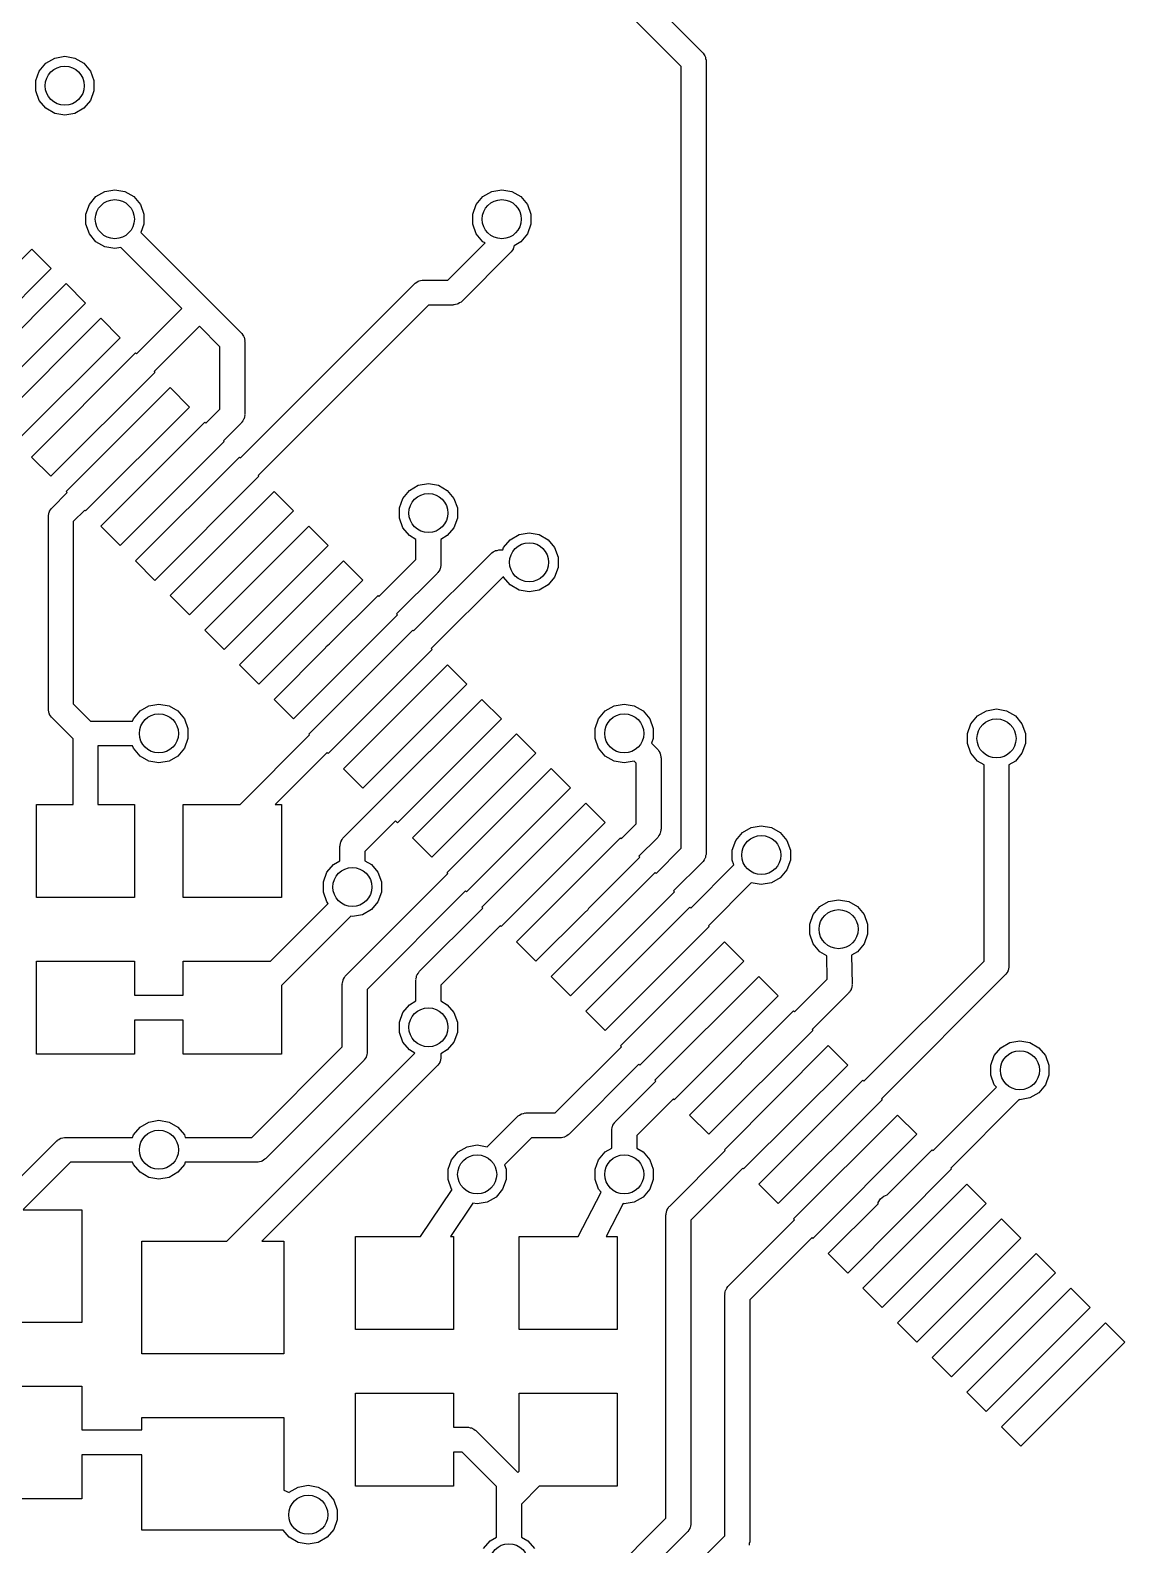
# Model space of a CAD drawing. Extents: x 10 to 287, y -200 to -10.
# Drawn here: x 131.15 to 142.32, y -132.89 to -117.43 of the extents above; entities that cross this region are included whole.
import ezdxf

# ---------------------------------------------------------------- set-up
doc = ezdxf.new("R2010")
doc.units = 0
doc.header["$MEASUREMENT"] = 0
doc.layers.add('BLACK', color=7, linetype='CONTINUOUS')

msp = doc.modelspace()

# ---------------------------------------------------------------- linework, layer by layer
at = {"layer": 'Black'}
for p, q in [((134.269, -113.919), (138.01, -117.66)), ((137.793, -117.803), (134.093, -114.103)), ((131.239, -117.85), (131.307, -117.77)), ((131.307, -117.77), (131.397, -117.717)), ((131.397, -117.717), (131.5, -117.699)), ((131.5, -117.699), (131.603, -117.717)), ((131.603, -117.717), (131.693, -117.77)), ((131.693, -117.77), (131.761, -117.85)), ((138.01, -117.66), (138.013, -117.665)), ((138.013, -117.665), (138.017, -117.668)), ((138.017, -117.668), (138.026, -117.683)), ((138.026, -117.683), (138.035, -117.696)), ((138.035, -117.696), (138.037, -117.702)), ((138.037, -117.702), (138.039, -117.707)), ((138.039, -117.707), (138.042, -117.723)), ((138.042, -117.723), (138.047, -117.739)), ((138.047, -117.739), (138.046, -117.744)), ((138.046, -117.744), (138.047, -117.75)), ((138.047, -117.75), (138.047, -125.836)), ((131.204, -117.948), (131.239, -117.85)), ((131.204, -118.052), (131.204, -117.948)), ((131.761, -117.85), (131.796, -117.948)), ((131.796, -117.948), (131.796, -118.052)), ((137.793, -125.784), (137.793, -117.803)), ((131.239, -118.15), (131.204, -118.052)), ((131.796, -118.052), (131.761, -118.15)), ((131.307, -118.23), (131.239, -118.15)), ((131.397, -118.283), (131.307, -118.23)), ((131.693, -118.23), (131.603, -118.283)), ((131.761, -118.15), (131.693, -118.23)), ((131.5, -118.301), (131.397, -118.283)), ((131.603, -118.283), (131.5, -118.301)), ((131.751, -119.212), (131.818, -119.132)), ((131.818, -119.132), (131.909, -119.079)), ((131.909, -119.079), (132.011, -119.061)), ((132.011, -119.061), (132.114, -119.079)), ((132.114, -119.079), (132.205, -119.132)), ((132.205, -119.132), (132.272, -119.212)), ((135.701, -119.212), (135.768, -119.132)), ((135.768, -119.132), (135.858, -119.079)), ((135.858, -119.079), (135.961, -119.061)), ((135.961, -119.061), (136.064, -119.079)), ((136.064, -119.079), (136.155, -119.132)), ((136.155, -119.132), (136.222, -119.212)), ((131.715, -119.31), (131.751, -119.212)), ((131.715, -119.414), (131.715, -119.31)), ((132.272, -119.212), (132.308, -119.31)), ((132.308, -119.31), (132.308, -119.414)), ((135.665, -119.31), (135.701, -119.212)), ((135.665, -119.414), (135.665, -119.31)), ((136.222, -119.212), (136.257, -119.31)), ((136.257, -119.31), (136.257, -119.414)), ((131.751, -119.513), (131.715, -119.414)), ((132.308, -119.414), (132.277, -119.499)), ((132.277, -119.499), (132.927, -120.149)), ((135.701, -119.513), (135.665, -119.414)), ((136.257, -119.414), (136.222, -119.513)), ((131.818, -119.593), (131.751, -119.513)), ((131.909, -119.645), (131.818, -119.593)), ((132.011, -119.663), (131.909, -119.645)), ((132.071, -119.653), (132.011, -119.663)), ((132.694, -120.275), (132.071, -119.653)), ((135.411, -119.985), (135.79, -119.605)), ((135.768, -119.593), (135.701, -119.513)), ((135.79, -119.605), (135.768, -119.593)), ((136.083, -119.641), (136.08, -119.657)), ((136.086, -119.633), (136.083, -119.641)), ((136.155, -119.593), (136.086, -119.633)), ((136.222, -119.513), (136.155, -119.593)), ((130.102, -120.73), (131.163, -119.668)), ((131.163, -119.668), (131.361, -119.866)), ((136.051, -119.703), (135.553, -120.201)), ((136.054, -119.699), (136.051, -119.703)), ((136.058, -119.695), (136.054, -119.699)), ((136.067, -119.681), (136.058, -119.695)), ((136.076, -119.667), (136.067, -119.681)), ((136.078, -119.662), (136.076, -119.667)), ((136.08, -119.657), (136.078, -119.662)), ((131.361, -119.866), (130.299, -120.928)), ((130.454, -121.082), (131.515, -120.02)), ((131.515, -120.02), (131.713, -120.218)), ((133.293, -121.799), (135.07, -120.022)), ((135.07, -120.022), (135.075, -120.019)), ((135.075, -120.019), (135.078, -120.014)), ((135.078, -120.014), (135.093, -120.006)), ((135.093, -120.006), (135.106, -119.996)), ((135.106, -119.996), (135.112, -119.995)), ((135.112, -119.995), (135.117, -119.992)), ((135.117, -119.992), (135.133, -119.989)), ((135.133, -119.989), (135.149, -119.985)), ((135.149, -119.985), (135.155, -119.985)), ((135.155, -119.985), (135.16, -119.985)), ((135.16, -119.985), (135.212, -119.985)), ((135.212, -119.985), (135.411, -119.985)), ((131.713, -120.218), (130.651, -121.28)), ((132.927, -120.149), (132.927, -120.149)), ((132.927, -120.149), (133.3, -120.522)), ((135.213, -120.239), (133.473, -121.978)), ((135.463, -120.239), (135.213, -120.239)), ((135.469, -120.238), (135.463, -120.239)), ((135.474, -120.238), (135.469, -120.238)), ((135.49, -120.234), (135.474, -120.238)), ((135.507, -120.231), (135.49, -120.234)), ((135.512, -120.228), (135.507, -120.231)), ((135.517, -120.227), (135.512, -120.228)), ((135.531, -120.217), (135.517, -120.227)), ((135.545, -120.209), (135.531, -120.217)), ((135.549, -120.205), (135.545, -120.209)), ((135.553, -120.201), (135.549, -120.205)), ((130.808, -121.436), (131.869, -120.374)), ((131.869, -120.374), (132.067, -120.572)), ((132.232, -120.737), (132.694, -120.275)), ((132.067, -120.572), (131.005, -121.633)), ((132.874, -120.455), (132.412, -120.917)), ((133.083, -120.665), (132.874, -120.455)), ((133.3, -120.522), (133.303, -120.527)), ((133.303, -120.527), (133.308, -120.53)), ((133.308, -120.53), (133.316, -120.545)), ((133.316, -120.545), (133.325, -120.558)), ((133.325, -120.558), (133.327, -120.564)), ((133.327, -120.564), (133.33, -120.568)), ((133.33, -120.568), (133.333, -120.585)), ((131.161, -121.79), (132.223, -120.728)), ((132.223, -120.728), (132.232, -120.737)), ((133.083, -121.301), (133.083, -120.665)), ((133.333, -120.585), (133.337, -120.601)), ((133.337, -120.601), (133.336, -120.606)), ((133.336, -120.606), (133.337, -120.612)), ((133.337, -120.612), (133.337, -121.354)), ((132.421, -120.926), (131.359, -121.987)), ((132.412, -120.917), (132.421, -120.926)), ((131.515, -122.143), (132.577, -121.082)), ((132.577, -121.082), (132.774, -121.28)), ((132.774, -121.28), (131.713, -122.341)), ((132.94, -121.445), (133.083, -121.301)), ((133.337, -121.354), (133.336, -121.359)), ((131.869, -122.497), (132.931, -121.436)), ((132.931, -121.436), (132.94, -121.445)), ((133.3, -121.443), (133.119, -121.624)), ((133.303, -121.439), (133.3, -121.443)), ((133.308, -121.435), (133.303, -121.439)), ((133.316, -121.421), (133.308, -121.435)), ((133.325, -121.407), (133.316, -121.421)), ((133.327, -121.402), (133.325, -121.407)), ((133.33, -121.397), (133.327, -121.402)), ((133.333, -121.381), (133.33, -121.397)), ((133.337, -121.365), (133.333, -121.381)), ((133.336, -121.359), (133.337, -121.365)), ((133.128, -121.633), (132.067, -122.695)), ((133.119, -121.624), (133.128, -121.633)), ((131.359, -121.987), (131.161, -121.79)), ((132.223, -122.851), (133.284, -121.79)), ((133.284, -121.79), (133.293, -121.799)), ((133.482, -121.987), (132.421, -123.049)), ((133.473, -121.978), (133.482, -121.987)), ((135.018, -122.131), (135.109, -122.079)), ((135.109, -122.079), (135.212, -122.061)), ((135.212, -122.061), (135.315, -122.079)), ((135.315, -122.079), (135.405, -122.131)), ((131.37, -122.308), (131.525, -122.153)), ((131.525, -122.153), (131.515, -122.143)), ((132.575, -123.203), (133.636, -122.142)), ((133.636, -122.142), (133.834, -122.339)), ((134.916, -122.31), (134.951, -122.212)), ((134.951, -122.212), (135.018, -122.131)), ((135.405, -122.131), (135.472, -122.212)), ((135.472, -122.212), (135.508, -122.31)), ((131.333, -122.398), (131.334, -122.392)), ((131.333, -124.363), (131.333, -122.398)), ((131.334, -122.386), (131.338, -122.37)), ((131.334, -122.392), (131.334, -122.386)), ((131.338, -122.37), (131.341, -122.354)), ((131.341, -122.354), (131.344, -122.349)), ((131.344, -122.349), (131.345, -122.344)), ((131.345, -122.344), (131.355, -122.33)), ((131.355, -122.33), (131.363, -122.316)), ((131.363, -122.316), (131.367, -122.312)), ((131.367, -122.312), (131.37, -122.308)), ((131.705, -122.333), (131.587, -122.45)), ((131.713, -122.341), (131.705, -122.333)), ((133.834, -122.339), (132.773, -123.401)), ((134.916, -122.414), (134.916, -122.31)), ((134.951, -122.512), (134.916, -122.414)), ((135.508, -122.414), (135.472, -122.512)), ((135.508, -122.31), (135.508, -122.414)), ((131.587, -122.45), (131.587, -124.311)), ((132.067, -122.695), (131.869, -122.497)), ((132.929, -123.557), (133.99, -122.495)), ((133.99, -122.495), (134.188, -122.693)), ((135.018, -122.592), (134.951, -122.512)), ((135.085, -122.631), (135.018, -122.592)), ((135.405, -122.592), (135.339, -122.631)), ((135.472, -122.512), (135.405, -122.592)), ((136.046, -122.634), (136.137, -122.582)), ((136.137, -122.582), (136.24, -122.564)), ((136.24, -122.564), (136.343, -122.582)), ((136.343, -122.582), (136.433, -122.634)), ((134.188, -122.693), (133.126, -123.754)), ((135.085, -122.835), (135.085, -122.631)), ((135.339, -122.631), (135.339, -122.888)), ((135.888, -122.75), (135.893, -122.748)), ((135.893, -122.748), (135.898, -122.746)), ((135.898, -122.746), (135.914, -122.743)), ((135.914, -122.743), (135.93, -122.738)), ((135.93, -122.738), (135.936, -122.739)), ((135.936, -122.739), (135.941, -122.738)), ((135.941, -122.738), (135.971, -122.738)), ((135.971, -122.738), (135.979, -122.714)), ((135.979, -122.714), (136.046, -122.634)), ((136.433, -122.634), (136.5, -122.714)), ((136.5, -122.714), (136.536, -122.813)), ((132.421, -123.049), (132.223, -122.851)), ((133.283, -123.911), (134.344, -122.849)), ((134.344, -122.849), (134.542, -123.047)), ((134.707, -123.213), (135.085, -122.835)), ((135.061, -123.566), (135.852, -122.775)), ((135.338, -122.899), (135.334, -122.915)), ((135.339, -122.888), (135.338, -122.893)), ((135.338, -122.893), (135.338, -122.899)), ((135.852, -122.775), (135.856, -122.772)), ((135.856, -122.772), (135.86, -122.768)), ((135.86, -122.768), (135.874, -122.759)), ((135.874, -122.759), (135.888, -122.75)), ((136.536, -122.813), (136.536, -122.917)), ((134.542, -123.047), (133.48, -124.108)), ((135.302, -122.978), (134.887, -123.392)), ((135.977, -123.009), (135.24, -123.746)), ((135.305, -122.973), (135.302, -122.978)), ((135.309, -122.969), (135.305, -122.973)), ((135.317, -122.955), (135.309, -122.969)), ((135.327, -122.941), (135.317, -122.955)), ((135.328, -122.936), (135.327, -122.941)), ((135.331, -122.931), (135.328, -122.936)), ((135.334, -122.915), (135.331, -122.931)), ((135.979, -123.015), (135.977, -123.009)), ((136.046, -123.095), (135.979, -123.015)), ((136.5, -123.015), (136.433, -123.095)), ((136.536, -122.917), (136.5, -123.015)), ((132.773, -123.401), (132.575, -123.203)), ((134.204, -123.697), (134.698, -123.203)), ((134.698, -123.203), (134.707, -123.213)), ((136.137, -123.148), (136.046, -123.095)), ((136.24, -123.166), (136.137, -123.148)), ((136.343, -123.148), (136.24, -123.166)), ((136.433, -123.095), (136.343, -123.148)), ((134.895, -123.401), (133.834, -124.462)), ((134.887, -123.392), (134.895, -123.401)), ((133.126, -123.754), (132.929, -123.557)), ((133.99, -124.618), (135.052, -123.557)), ((135.052, -123.557), (135.061, -123.566)), ((133.636, -124.265), (134.162, -123.739)), ((134.162, -123.739), (134.17, -123.726)), ((134.17, -123.726), (134.203, -123.697)), ((135.249, -123.754), (134.188, -124.816)), ((134.203, -123.697), (134.204, -123.697)), ((135.24, -123.746), (135.249, -123.754)), ((133.48, -124.108), (133.283, -123.911)), ((134.344, -124.972), (135.406, -123.911)), ((135.406, -123.911), (135.603, -124.108)), ((135.603, -124.108), (134.542, -125.17)), ((133.834, -124.462), (133.636, -124.265)), ((135.231, -124.793), (135.759, -124.265)), ((135.759, -124.265), (135.957, -124.462)), ((131.334, -124.369), (131.333, -124.363)), ((131.334, -124.375), (131.334, -124.369)), ((131.338, -124.391), (131.334, -124.375)), ((131.341, -124.407), (131.338, -124.391)), ((131.344, -124.412), (131.341, -124.407)), ((131.345, -124.417), (131.344, -124.412)), ((131.355, -124.431), (131.345, -124.417)), ((131.363, -124.445), (131.355, -124.431)), ((131.367, -124.449), (131.363, -124.445)), ((131.587, -124.311), (131.762, -124.485)), ((132.2, -124.462), (132.268, -124.382)), ((132.268, -124.382), (132.358, -124.33)), ((132.358, -124.33), (132.461, -124.312)), ((132.461, -124.312), (132.564, -124.33)), ((132.564, -124.33), (132.654, -124.382)), ((132.654, -124.382), (132.722, -124.462)), ((136.95, -124.462), (137.017, -124.382)), ((137.017, -124.382), (137.108, -124.33)), ((137.108, -124.33), (137.211, -124.312)), ((137.211, -124.312), (137.314, -124.33)), ((137.314, -124.33), (137.404, -124.382)), ((137.404, -124.382), (137.471, -124.462)), ((140.75, -124.513), (140.817, -124.433)), ((140.817, -124.433), (140.908, -124.38)), ((140.908, -124.38), (141.011, -124.362)), ((141.011, -124.362), (141.114, -124.38)), ((141.114, -124.38), (141.204, -124.433)), ((141.204, -124.433), (141.271, -124.513)), ((131.37, -124.453), (131.367, -124.449)), ((131.585, -124.668), (131.37, -124.453)), ((131.762, -124.485), (132.192, -124.485)), ((132.192, -124.485), (132.2, -124.462)), ((132.722, -124.462), (132.757, -124.56)), ((132.757, -124.56), (132.757, -124.665)), ((135.957, -124.462), (134.895, -125.524)), ((136.915, -124.56), (136.95, -124.462)), ((136.915, -124.665), (136.915, -124.56)), ((137.471, -124.462), (137.507, -124.56)), ((137.507, -124.56), (137.507, -124.665)), ((140.714, -124.611), (140.75, -124.513)), ((141.271, -124.513), (141.307, -124.611)), ((131.585, -125.336), (131.585, -124.668)), ((132.192, -124.739), (131.839, -124.739)), ((131.839, -124.739), (131.839, -125.336)), ((132.2, -124.763), (132.192, -124.739)), ((132.757, -124.665), (132.722, -124.763)), ((133.29, -125.336), (133.999, -124.627)), ((133.999, -124.627), (133.99, -124.618)), ((135.05, -125.678), (136.111, -124.617)), ((136.111, -124.617), (136.309, -124.814)), ((136.95, -124.763), (136.915, -124.665)), ((137.507, -124.665), (137.49, -124.712)), ((137.49, -124.712), (137.55, -124.772)), ((140.714, -124.715), (140.714, -124.611)), ((140.75, -124.814), (140.714, -124.715)), ((141.307, -124.715), (141.271, -124.814)), ((141.307, -124.611), (141.307, -124.715)), ((132.268, -124.843), (132.2, -124.763)), ((132.358, -124.895), (132.268, -124.843)), ((132.461, -124.913), (132.358, -124.895)), ((132.564, -124.895), (132.461, -124.913)), ((132.654, -124.843), (132.564, -124.895)), ((132.722, -124.763), (132.654, -124.843)), ((134.179, -124.807), (133.649, -125.336)), ((134.188, -124.816), (134.179, -124.807)), ((134.346, -125.674), (135.216, -124.804)), ((135.216, -124.804), (135.221, -124.801)), ((135.221, -124.801), (135.224, -124.797)), ((135.224, -124.797), (135.231, -124.793)), ((136.309, -124.814), (135.247, -125.876)), ((137.017, -124.843), (136.95, -124.763)), ((137.108, -124.895), (137.017, -124.843)), ((137.211, -124.913), (137.108, -124.895)), ((137.314, -124.895), (137.211, -124.913)), ((137.333, -124.914), (137.314, -124.895)), ((137.314, -124.895), (137.314, -124.895)), ((137.55, -124.772), (137.553, -124.776)), ((137.553, -124.776), (137.557, -124.78)), ((137.557, -124.78), (137.565, -124.794)), ((137.565, -124.794), (137.575, -124.808)), ((137.575, -124.808), (137.576, -124.813)), ((137.576, -124.813), (137.579, -124.818)), ((137.579, -124.818), (137.582, -124.834)), ((137.582, -124.834), (137.586, -124.85)), ((137.586, -124.85), (137.586, -124.856)), ((137.586, -124.856), (137.587, -124.861)), ((137.587, -124.861), (137.587, -125.588)), ((140.817, -124.894), (140.75, -124.814)), ((140.884, -124.932), (140.817, -124.894)), ((141.204, -124.894), (141.138, -124.932)), ((141.271, -124.814), (141.204, -124.894)), ((134.542, -125.17), (134.344, -124.972)), ((135.404, -126.032), (136.465, -124.97)), ((136.465, -124.97), (136.663, -125.168)), ((137.333, -125.535), (137.333, -124.914)), ((140.884, -126.935), (140.884, -124.932)), ((141.138, -124.932), (141.138, -126.987)), ((136.663, -125.168), (135.601, -126.229)), ((131.211, -126.286), (131.211, -125.336)), ((131.211, -125.336), (131.585, -125.336)), ((131.839, -125.336), (132.212, -125.336)), ((132.212, -125.336), (132.212, -126.286)), ((132.71, -126.286), (132.71, -125.336)), ((132.71, -125.336), (133.29, -125.336)), ((133.649, -125.336), (133.711, -125.336)), ((133.711, -125.336), (133.711, -126.286)), ((135.758, -126.386), (136.819, -125.324)), ((136.819, -125.324), (137.017, -125.522)), ((134.876, -125.504), (134.563, -125.816)), ((134.895, -125.524), (134.876, -125.504)), ((137.017, -125.522), (135.955, -126.583)), ((134.331, -125.696), (134.339, -125.682)), ((134.339, -125.682), (134.343, -125.678)), ((134.343, -125.678), (134.346, -125.674)), ((135.247, -125.876), (135.05, -125.678)), ((136.111, -126.74), (137.173, -125.678)), ((137.173, -125.678), (137.181, -125.687)), ((137.181, -125.687), (137.333, -125.535)), ((137.55, -125.678), (137.361, -125.866)), ((137.553, -125.673), (137.55, -125.678)), ((137.557, -125.669), (137.553, -125.673)), ((137.565, -125.655), (137.557, -125.669)), ((137.575, -125.641), (137.565, -125.655)), ((137.576, -125.636), (137.575, -125.641)), ((137.579, -125.631), (137.576, -125.636)), ((137.582, -125.615), (137.579, -125.631)), ((137.586, -125.599), (137.582, -125.615)), ((137.587, -125.588), (137.586, -125.593)), ((137.586, -125.593), (137.586, -125.599)), ((138.35, -125.704), (138.417, -125.624)), ((138.417, -125.624), (138.507, -125.572)), ((138.507, -125.572), (138.61, -125.554)), ((138.61, -125.554), (138.713, -125.572)), ((138.713, -125.572), (138.804, -125.624)), ((138.804, -125.624), (138.871, -125.704)), ((134.309, -125.764), (134.31, -125.758)), ((134.309, -125.911), (134.309, -125.764)), ((134.31, -125.753), (134.314, -125.737)), ((134.31, -125.758), (134.31, -125.753)), ((134.314, -125.737), (134.317, -125.72)), ((134.317, -125.72), (134.32, -125.715)), ((134.32, -125.715), (134.321, -125.71)), ((134.321, -125.71), (134.331, -125.696)), ((134.563, -125.816), (134.563, -125.911)), ((137.536, -126.041), (137.793, -125.784)), ((138.047, -125.836), (138.046, -125.842)), ((138.314, -125.802), (138.35, -125.704)), ((138.314, -125.907), (138.314, -125.802)), ((138.871, -125.704), (138.907, -125.802)), ((138.907, -125.802), (138.907, -125.907)), ((134.176, -126.029), (134.243, -125.949)), ((134.243, -125.949), (134.309, -125.911)), ((134.563, -125.911), (134.63, -125.949)), ((134.63, -125.949), (134.697, -126.029)), ((137.37, -125.876), (136.846, -126.4)), ((137.361, -125.866), (137.37, -125.876)), ((138.01, -125.926), (137.715, -126.22)), ((137.89, -126.395), (138.331, -125.954)), ((138.013, -125.921), (138.01, -125.926)), ((138.017, -125.918), (138.013, -125.921)), ((138.026, -125.903), (138.017, -125.918)), ((138.035, -125.89), (138.026, -125.903)), ((138.037, -125.884), (138.035, -125.89)), ((138.039, -125.88), (138.037, -125.884)), ((138.042, -125.863), (138.039, -125.88)), ((138.047, -125.847), (138.042, -125.863)), ((138.046, -125.842), (138.047, -125.847)), ((138.331, -125.954), (138.314, -125.907)), ((138.907, -125.907), (138.871, -126.005)), ((134.14, -126.127), (134.176, -126.029)), ((134.14, -126.232), (134.14, -126.127)), ((134.37, -127.083), (135.412, -126.041)), ((134.697, -126.029), (134.733, -126.127)), ((134.733, -126.127), (134.733, -126.232)), ((135.412, -126.041), (135.404, -126.032)), ((136.465, -127.093), (137.527, -126.032)), ((137.527, -126.032), (137.536, -126.041)), ((138.507, -126.137), (138.07, -126.575)), ((138.61, -126.155), (138.507, -126.137)), ((138.507, -126.137), (138.507, -126.137)), ((138.713, -126.137), (138.61, -126.155)), ((138.804, -126.085), (138.713, -126.137)), ((138.871, -126.005), (138.804, -126.085)), ((132.212, -126.286), (131.211, -126.286)), ((133.711, -126.286), (132.71, -126.286)), ((134.176, -126.33), (134.14, -126.232)), ((135.592, -126.22), (134.587, -127.225)), ((134.733, -126.232), (134.697, -126.33)), ((135.601, -126.229), (135.592, -126.22)), ((137.724, -126.229), (136.663, -127.291)), ((137.715, -126.22), (137.724, -126.229)), ((133.601, -126.936), (134.19, -126.347)), ((134.19, -126.347), (134.176, -126.33)), ((134.63, -126.41), (134.539, -126.462)), ((134.697, -126.33), (134.63, -126.41)), ((135.122, -127.04), (135.767, -126.395)), ((135.767, -126.395), (135.758, -126.386)), ((136.804, -126.442), (136.309, -126.937)), ((136.838, -126.414), (136.804, -126.442)), ((136.804, -126.442), (136.804, -126.442)), ((136.819, -127.447), (137.88, -126.386)), ((136.846, -126.4), (136.838, -126.414)), ((137.88, -126.386), (137.89, -126.395)), ((139.139, -126.46), (139.207, -126.38)), ((139.207, -126.38), (139.297, -126.327)), ((139.297, -126.327), (139.4, -126.309)), ((139.4, -126.309), (139.503, -126.327)), ((139.503, -126.327), (139.593, -126.38)), ((139.593, -126.38), (139.661, -126.46)), ((134.42, -126.478), (133.711, -127.186)), ((134.436, -126.48), (134.42, -126.478)), ((134.539, -126.462), (134.436, -126.48)), ((135.946, -126.575), (135.339, -127.182)), ((135.955, -126.583), (135.946, -126.575)), ((138.078, -126.583), (137.017, -127.645)), ((138.07, -126.575), (138.078, -126.583)), ((139.104, -126.558), (139.139, -126.46)), ((139.104, -126.662), (139.104, -126.558)), ((139.661, -126.46), (139.696, -126.558)), ((139.696, -126.558), (139.696, -126.662)), ((136.309, -126.937), (136.111, -126.74)), ((137.173, -127.801), (138.234, -126.74)), ((138.234, -126.74), (138.432, -126.937)), ((139.139, -126.76), (139.104, -126.662)), ((139.207, -126.84), (139.139, -126.76)), ((139.661, -126.76), (139.593, -126.84)), ((139.696, -126.662), (139.661, -126.76)), ((139.278, -126.882), (139.207, -126.84)), ((139.282, -127.121), (139.278, -126.882)), ((139.593, -126.84), (139.532, -126.876)), ((139.532, -126.876), (139.537, -127.17)), ((131.211, -127.886), (131.211, -126.936)), ((131.211, -126.936), (132.212, -126.936)), ((132.212, -126.936), (132.212, -127.284)), ((132.71, -127.284), (132.71, -126.936)), ((132.71, -126.936), (133.601, -126.936)), ((135.095, -127.081), (135.097, -127.076)), ((135.097, -127.076), (135.106, -127.062)), ((135.106, -127.062), (135.115, -127.048)), ((135.115, -127.048), (135.119, -127.044)), ((135.119, -127.044), (135.122, -127.04)), ((138.432, -126.937), (137.37, -127.999)), ((139.657, -128.162), (140.884, -126.935)), ((141.1, -127.077), (139.836, -128.341)), ((141.104, -127.073), (141.1, -127.077)), ((141.108, -127.069), (141.104, -127.073)), ((141.116, -127.055), (141.108, -127.069)), ((141.126, -127.041), (141.116, -127.055)), ((141.127, -127.036), (141.126, -127.041)), ((141.13, -127.031), (141.127, -127.036)), ((141.133, -127.014), (141.13, -127.031)), ((141.137, -126.998), (141.133, -127.014)), ((141.138, -126.987), (141.137, -126.993)), ((141.137, -126.993), (141.137, -126.998)), ((133.711, -127.186), (133.711, -127.886)), ((134.333, -127.162), (134.338, -127.146)), ((134.334, -127.167), (134.333, -127.162)), ((134.333, -127.173), (134.334, -127.167)), ((134.333, -127.811), (134.333, -127.173)), ((134.338, -127.146), (134.341, -127.129)), ((134.341, -127.129), (134.343, -127.124)), ((134.343, -127.124), (134.345, -127.119)), ((134.345, -127.119), (134.354, -127.105)), ((134.354, -127.105), (134.363, -127.091)), ((134.363, -127.091), (134.367, -127.087)), ((134.367, -127.087), (134.37, -127.083)), ((134.587, -127.225), (134.587, -127.864)), ((135.085, -127.118), (135.09, -127.102)), ((135.086, -127.124), (135.085, -127.118)), ((135.085, -127.13), (135.086, -127.124)), ((135.085, -127.343), (135.085, -127.13)), ((135.09, -127.102), (135.092, -127.086)), ((135.092, -127.086), (135.095, -127.081)), ((135.339, -127.182), (135.339, -127.343)), ((136.663, -127.291), (136.465, -127.093)), ((137.525, -128.153), (138.586, -127.092)), ((138.586, -127.092), (138.784, -127.289)), ((138.949, -127.454), (139.282, -127.121)), ((139.526, -127.226), (139.517, -127.239)), ((139.527, -127.22), (139.526, -127.226)), ((139.531, -127.214), (139.527, -127.22)), ((139.533, -127.199), (139.531, -127.214)), ((139.537, -127.184), (139.533, -127.199)), ((139.537, -127.17), (139.536, -127.177)), ((139.536, -127.177), (139.537, -127.184)), ((132.212, -127.284), (132.71, -127.284)), ((134.951, -127.462), (135.018, -127.382)), ((135.018, -127.382), (135.085, -127.343)), ((135.339, -127.343), (135.405, -127.382)), ((135.405, -127.382), (135.472, -127.462)), ((138.784, -127.289), (137.722, -128.351)), ((139.5, -127.263), (139.129, -127.634)), ((139.504, -127.257), (139.5, -127.263)), ((139.509, -127.253), (139.504, -127.257)), ((139.517, -127.239), (139.509, -127.253)), ((132.71, -127.538), (132.212, -127.538)), ((132.212, -127.538), (132.212, -127.886)), ((132.71, -127.886), (132.71, -127.538)), ((134.916, -127.56), (134.951, -127.462)), ((135.472, -127.462), (135.508, -127.56)), ((137.017, -127.645), (136.819, -127.447)), ((137.879, -128.507), (138.94, -127.445)), ((138.94, -127.445), (138.949, -127.454)), ((134.916, -127.664), (134.916, -127.56)), ((134.951, -127.763), (134.916, -127.664)), ((135.508, -127.664), (135.472, -127.763)), ((135.508, -127.56), (135.508, -127.664)), ((139.138, -127.643), (138.076, -128.704)), ((139.129, -127.634), (139.138, -127.643)), ((133.409, -128.735), (134.333, -127.811)), ((135.018, -127.843), (134.951, -127.763)), ((135.074, -127.875), (135.018, -127.843)), ((135.405, -127.843), (135.339, -127.881)), ((135.472, -127.763), (135.405, -127.843)), ((136.505, -128.486), (137.182, -127.81)), ((137.182, -127.81), (137.173, -127.801)), ((138.233, -128.861), (139.294, -127.799)), ((139.294, -127.799), (139.492, -127.997)), ((140.989, -127.9), (141.057, -127.82)), ((141.057, -127.82), (141.147, -127.767)), ((141.147, -127.767), (141.25, -127.749)), ((141.25, -127.749), (141.353, -127.767)), ((141.353, -127.767), (141.443, -127.82)), ((141.443, -127.82), (141.511, -127.9)), ((132.212, -127.886), (131.211, -127.886)), ((133.711, -127.886), (132.71, -127.886)), ((133.153, -129.795), (135.074, -127.875)), ((134.55, -127.953), (133.552, -128.952)), ((134.553, -127.949), (134.55, -127.953)), ((134.557, -127.945), (134.553, -127.949)), ((134.566, -127.931), (134.557, -127.945)), ((134.575, -127.917), (134.566, -127.931)), ((134.577, -127.912), (134.575, -127.917)), ((134.579, -127.907), (134.577, -127.912)), ((134.582, -127.891), (134.579, -127.907)), ((134.586, -127.875), (134.582, -127.891)), ((134.587, -127.864), (134.586, -127.869)), ((134.586, -127.869), (134.586, -127.875)), ((135.305, -128.001), (135.302, -128.006)), ((135.309, -127.998), (135.305, -128.001)), ((135.317, -127.983), (135.309, -127.998)), ((135.327, -127.97), (135.317, -127.983)), ((135.328, -127.964), (135.327, -127.97)), ((135.331, -127.96), (135.328, -127.964)), ((135.334, -127.943), (135.331, -127.96)), ((135.338, -127.927), (135.334, -127.943)), ((135.339, -127.916), (135.338, -127.922)), ((135.338, -127.922), (135.338, -127.927)), ((135.339, -127.881), (135.339, -127.916)), ((137.361, -127.989), (136.648, -128.703)), ((137.37, -127.999), (137.361, -127.989)), ((139.492, -127.997), (138.43, -129.058)), ((140.954, -127.998), (140.989, -127.9)), ((140.954, -128.102), (140.954, -127.998)), ((141.511, -127.9), (141.546, -127.998)), ((141.546, -127.998), (141.546, -128.102)), ((135.302, -128.006), (133.512, -129.795)), ((137.533, -128.162), (137.525, -128.153)), ((138.586, -129.214), (139.648, -128.153)), ((139.648, -128.153), (139.657, -128.162)), ((140.989, -128.2), (140.954, -128.102)), ((141.546, -128.102), (141.511, -128.2)), ((137.121, -128.574), (137.533, -128.162)), ((140.364, -128.87), (141.01, -128.224)), ((141.01, -128.224), (140.989, -128.2)), ((141.443, -128.28), (141.353, -128.333)), ((141.511, -128.2), (141.443, -128.28)), ((137.713, -128.341), (137.338, -128.716)), ((137.722, -128.351), (137.713, -128.341)), ((139.845, -128.351), (138.784, -129.412)), ((139.836, -128.341), (139.845, -128.351)), ((141.244, -128.35), (140.544, -129.049)), ((141.25, -128.351), (141.244, -128.35)), ((141.353, -128.333), (141.25, -128.351)), ((132.268, -128.631), (132.358, -128.579)), ((132.358, -128.579), (132.461, -128.561)), ((132.461, -128.561), (132.564, -128.579)), ((132.564, -128.579), (132.654, -128.631)), ((135.813, -128.831), (136.12, -128.523)), ((136.12, -128.523), (136.125, -128.52)), ((136.125, -128.52), (136.128, -128.516)), ((136.128, -128.516), (136.143, -128.507)), ((136.143, -128.507), (136.156, -128.498)), ((136.156, -128.498), (136.162, -128.496)), ((136.162, -128.496), (136.167, -128.494)), ((136.167, -128.494), (136.183, -128.491)), ((136.183, -128.491), (136.199, -128.486)), ((136.199, -128.486), (136.205, -128.487)), ((136.205, -128.487), (136.21, -128.486)), ((136.21, -128.486), (136.505, -128.486)), ((137.089, -128.637), (137.091, -128.62)), ((137.091, -128.62), (137.094, -128.615)), ((137.094, -128.615), (137.096, -128.61)), ((137.096, -128.61), (137.105, -128.596)), ((137.105, -128.596), (137.114, -128.582)), ((137.114, -128.582), (137.118, -128.578)), ((137.118, -128.578), (137.121, -128.574)), ((138.076, -128.704), (137.879, -128.507)), ((138.94, -129.568), (140.002, -128.507)), ((140.002, -128.507), (140.199, -128.704)), ((130.859, -129.331), (131.418, -128.772)), ((131.418, -128.772), (131.422, -128.769)), ((131.422, -128.769), (131.426, -128.765)), ((131.426, -128.765), (131.44, -128.756)), ((131.44, -128.756), (131.454, -128.747)), ((131.454, -128.747), (131.459, -128.745)), ((131.459, -128.745), (131.464, -128.742)), ((131.464, -128.742), (131.481, -128.74)), ((131.481, -128.74), (131.497, -128.735)), ((131.497, -128.735), (131.502, -128.736)), ((131.502, -128.736), (131.508, -128.735)), ((131.508, -128.735), (132.192, -128.735)), ((132.192, -128.735), (132.2, -128.711)), ((132.2, -128.711), (132.268, -128.631)), ((132.654, -128.631), (132.722, -128.711)), ((132.722, -128.711), (132.73, -128.735)), ((132.73, -128.735), (133.409, -128.735)), ((136.263, -128.74), (135.989, -129.014)), ((136.558, -128.74), (136.263, -128.74)), ((136.564, -128.739), (136.558, -128.74)), ((136.569, -128.739), (136.564, -128.739)), ((136.585, -128.735), (136.569, -128.739)), ((136.601, -128.732), (136.585, -128.735)), ((136.606, -128.729), (136.601, -128.732)), ((136.612, -128.728), (136.606, -128.729)), ((136.625, -128.718), (136.612, -128.728)), ((136.64, -128.71), (136.625, -128.718)), ((136.643, -128.706), (136.64, -128.71)), ((136.648, -128.703), (136.643, -128.706)), ((137.084, -128.653), (137.089, -128.637)), ((137.085, -128.658), (137.084, -128.653)), ((137.084, -128.664), (137.085, -128.658)), ((137.084, -128.844), (137.084, -128.664)), ((137.338, -128.716), (137.338, -128.844)), ((140.199, -128.704), (139.138, -129.766)), ((135.449, -128.963), (135.516, -128.883)), ((135.516, -128.883), (135.607, -128.831)), ((135.607, -128.831), (135.71, -128.812)), ((135.71, -128.812), (135.813, -128.831)), ((135.813, -128.831), (135.813, -128.831)), ((136.95, -128.963), (137.017, -128.883)), ((137.017, -128.883), (137.084, -128.844)), ((137.338, -128.844), (137.404, -128.883)), ((137.404, -128.883), (137.471, -128.963)), ((137.675, -129.437), (138.242, -128.87)), ((138.242, -128.87), (138.233, -128.861)), ((139.896, -129.321), (140.355, -128.861)), ((140.355, -128.861), (140.364, -128.87)), ((131.56, -128.989), (131.076, -129.473)), ((132.192, -128.989), (131.56, -128.989)), ((132.2, -129.012), (132.192, -128.989)), ((132.268, -129.092), (132.2, -129.012)), ((132.722, -129.012), (132.654, -129.092)), ((132.73, -128.989), (132.722, -129.012)), ((133.462, -128.989), (132.73, -128.989)), ((133.467, -128.988), (133.462, -128.989)), ((133.473, -128.988), (133.467, -128.988)), ((133.489, -128.984), (133.473, -128.988)), ((133.505, -128.981), (133.489, -128.984)), ((133.51, -128.978), (133.505, -128.981)), ((133.515, -128.977), (133.51, -128.978)), ((133.529, -128.967), (133.515, -128.977)), ((133.543, -128.959), (133.529, -128.967)), ((133.547, -128.955), (133.543, -128.959)), ((133.552, -128.952), (133.547, -128.955)), ((135.413, -129.061), (135.449, -128.963)), ((135.413, -129.166), (135.413, -129.061)), ((135.989, -129.014), (136.006, -129.061)), ((136.006, -129.061), (136.006, -129.166)), ((136.915, -129.061), (136.95, -128.963)), ((136.915, -129.166), (136.915, -129.061)), ((137.471, -128.963), (137.507, -129.061)), ((137.507, -129.061), (137.507, -129.166)), ((138.421, -129.049), (137.891, -129.579)), ((138.43, -129.058), (138.421, -129.049)), ((140.553, -129.058), (139.492, -130.12)), ((140.544, -129.049), (140.553, -129.058)), ((132.358, -129.145), (132.268, -129.092)), ((132.461, -129.163), (132.358, -129.145)), ((132.564, -129.145), (132.461, -129.163)), ((132.654, -129.092), (132.564, -129.145)), ((135.449, -129.264), (135.413, -129.166)), ((136.006, -129.166), (135.97, -129.264)), ((136.95, -129.264), (136.915, -129.166)), ((137.507, -129.166), (137.471, -129.264)), ((138.784, -129.412), (138.586, -129.214)), ((139.646, -130.274), (140.707, -129.213)), ((140.707, -129.213), (140.905, -129.41)), ((135.133, -129.746), (135.453, -129.268)), ((135.453, -129.268), (135.449, -129.264)), ((135.813, -129.396), (135.71, -129.414)), ((135.903, -129.344), (135.813, -129.396)), ((135.97, -129.264), (135.903, -129.344)), ((136.741, -129.746), (136.975, -129.293)), ((136.975, -129.293), (136.95, -129.264)), ((137.314, -129.396), (137.211, -129.414)), ((137.404, -129.344), (137.314, -129.396)), ((137.471, -129.264), (137.404, -129.344)), ((139.804, -129.4), (139.826, -129.362)), ((139.826, -129.362), (139.86, -129.334)), ((139.86, -129.334), (139.896, -129.321)), ((131.076, -129.475), (131.674, -129.475)), ((131.674, -129.475), (131.674, -130.626)), ((135.666, -129.406), (135.439, -129.746)), ((135.71, -129.414), (135.666, -129.406)), ((137.199, -129.412), (137.027, -129.746)), ((137.211, -129.414), (137.199, -129.412)), ((137.637, -129.526), (137.638, -129.521)), ((137.637, -132.623), (137.637, -129.526)), ((137.638, -129.515), (137.642, -129.499)), ((137.638, -129.521), (137.638, -129.515)), ((137.642, -129.499), (137.645, -129.483)), ((137.645, -129.483), (137.648, -129.478)), ((137.648, -129.478), (137.649, -129.473)), ((137.649, -129.473), (137.659, -129.459)), ((137.659, -129.459), (137.667, -129.445)), ((137.667, -129.445), (137.671, -129.441)), ((137.671, -129.441), (137.675, -129.437)), ((139.294, -129.922), (139.802, -129.415)), ((139.802, -129.415), (139.804, -129.4)), ((140.905, -129.41), (139.844, -130.472)), ((137.891, -129.579), (137.891, -132.676)), ((138.276, -130.251), (138.949, -129.577)), ((138.949, -129.577), (138.94, -129.568)), ((140, -130.628), (141.061, -129.567)), ((141.061, -129.567), (141.259, -129.764)), ((132.286, -130.946), (132.286, -129.795)), ((132.286, -129.795), (133.153, -129.795)), ((133.512, -129.795), (133.737, -129.795)), ((133.737, -129.795), (133.737, -130.946)), ((134.467, -130.696), (134.467, -129.746)), ((134.467, -129.746), (135.133, -129.746)), ((135.439, -129.746), (135.468, -129.746)), ((135.468, -129.746), (135.468, -130.696)), ((136.138, -130.696), (136.138, -129.746)), ((136.138, -129.746), (136.741, -129.746)), ((137.027, -129.746), (137.139, -129.746)), ((137.139, -129.746), (137.139, -130.696)), ((139.129, -129.757), (138.493, -130.393)), ((139.138, -129.766), (139.129, -129.757)), ((141.259, -129.764), (140.197, -130.826)), ((139.492, -130.12), (139.294, -129.922)), ((140.354, -130.982), (141.415, -129.92)), ((141.415, -129.92), (141.613, -130.118)), ((141.613, -130.118), (140.551, -131.179)), ((138.239, -130.329), (138.243, -130.313)), ((138.243, -130.313), (138.246, -130.297)), ((138.246, -130.297), (138.249, -130.292)), ((138.249, -130.292), (138.251, -130.287)), ((138.251, -130.287), (138.26, -130.273)), ((138.26, -130.273), (138.268, -130.259)), ((138.268, -130.259), (138.273, -130.255)), ((138.273, -130.255), (138.276, -130.251)), ((139.844, -130.472), (139.646, -130.274)), ((140.707, -131.336), (141.769, -130.274)), ((141.769, -130.274), (141.967, -130.472)), ((138.24, -130.335), (138.239, -130.329)), ((138.239, -130.34), (138.24, -130.335)), ((138.239, -132.802), (138.239, -130.34)), ((138.493, -130.393), (138.493, -132.854)), ((141.967, -130.472), (140.905, -131.533)), ((131.674, -130.626), (130.224, -130.626)), ((140.197, -130.826), (140, -130.628)), ((141.061, -131.689), (142.123, -130.628)), ((142.123, -130.628), (142.32, -130.826)), ((135.468, -130.696), (134.467, -130.696)), ((137.139, -130.696), (136.138, -130.696)), ((142.32, -130.826), (141.259, -131.887)), ((133.737, -130.946), (132.286, -130.946)), ((140.551, -131.179), (140.354, -130.982)), ((130.224, -131.274), (131.674, -131.274)), ((131.674, -131.274), (131.674, -131.722)), ((134.467, -132.296), (134.467, -131.346)), ((134.467, -131.346), (135.468, -131.346)), ((135.468, -131.346), (135.468, -131.694)), ((136.138, -132.142), (136.138, -131.346)), ((136.138, -131.346), (137.139, -131.346)), ((137.139, -131.346), (137.139, -132.296)), ((140.905, -131.533), (140.707, -131.336)), ((132.286, -131.722), (132.286, -131.594)), ((132.286, -131.594), (133.737, -131.594)), ((133.737, -131.594), (133.737, -132.336)), ((135.468, -131.694), (135.61, -131.694)), ((135.61, -131.694), (135.615, -131.695)), ((135.615, -131.695), (135.621, -131.694)), ((135.621, -131.694), (135.637, -131.699)), ((135.637, -131.699), (135.653, -131.702)), ((135.653, -131.702), (135.658, -131.704)), ((135.658, -131.704), (135.663, -131.706)), ((135.663, -131.706), (135.677, -131.715)), ((141.259, -131.887), (141.061, -131.689)), ((131.674, -131.722), (132.286, -131.722)), ((135.677, -131.715), (135.691, -131.724)), ((135.691, -131.724), (135.695, -131.728)), ((135.695, -131.728), (135.7, -131.731)), ((135.7, -131.731), (136.124, -132.155)), ((132.286, -131.976), (131.674, -131.976)), ((131.674, -131.976), (131.674, -132.424)), ((132.286, -132.744), (132.286, -131.976)), ((135.557, -131.948), (135.468, -131.948)), ((135.468, -131.948), (135.468, -132.296)), ((135.907, -132.298), (135.557, -131.948)), ((136.124, -132.156), (136.138, -132.142)), ((136.124, -132.155), (136.124, -132.156)), ((133.792, -132.358), (133.882, -132.305)), ((133.882, -132.305), (133.985, -132.287)), ((133.985, -132.287), (134.088, -132.305)), ((134.088, -132.305), (134.178, -132.358)), ((135.468, -132.296), (134.467, -132.296)), ((135.907, -132.425), (135.907, -132.298)), ((136.343, -132.296), (136.161, -132.478)), ((137.139, -132.296), (136.343, -132.296)), ((131.674, -132.424), (130.224, -132.424)), ((133.737, -132.336), (133.789, -132.36)), ((133.789, -132.36), (133.792, -132.358)), ((134.178, -132.358), (134.246, -132.438)), ((134.246, -132.438), (134.281, -132.536)), ((135.907, -132.815), (135.907, -132.425)), ((136.161, -132.478), (136.161, -132.815)), ((134.281, -132.64), (134.246, -132.738)), ((134.281, -132.536), (134.281, -132.64)), ((136.056, -134.204), (137.637, -132.623)), ((133.729, -132.744), (132.286, -132.744)), ((133.792, -132.818), (133.729, -132.744)), ((134.246, -132.738), (134.178, -132.818)), ((137.854, -132.765), (136.199, -134.421)), ((137.857, -132.761), (137.854, -132.765)), ((137.862, -132.757), (137.857, -132.761)), ((137.87, -132.743), (137.862, -132.757)), ((137.88, -132.729), (137.87, -132.743)), ((137.881, -132.724), (137.88, -132.729)), ((137.884, -132.719), (137.881, -132.724)), ((137.887, -132.703), (137.884, -132.719)), ((137.891, -132.687), (137.887, -132.703)), ((137.891, -132.676), (137.89, -132.681)), ((137.89, -132.681), (137.891, -132.687)), ((133.882, -132.871), (133.792, -132.818)), ((133.985, -132.889), (133.882, -132.871)), ((134.088, -132.871), (133.985, -132.889)), ((134.178, -132.818), (134.088, -132.871)), ((135.773, -132.933), (135.841, -132.853)), ((135.841, -132.853), (135.907, -132.815)), ((136.161, -132.815), (136.227, -132.853)), ((136.227, -132.853), (136.295, -132.933)), ((136.319, -134.721), (138.239, -132.802)), ((138.488, -132.881), (138.485, -132.898)), ((138.492, -132.865), (138.488, -132.881)), ((138.493, -132.854), (138.492, -132.86)), ((138.492, -132.86), (138.492, -132.865))]:
    msp.add_line(p, q, dxfattribs=at)
for centre in [(131.5, -118), (132.011, -119.362), (135.961, -119.362), (135.212, -122.362), (136.24, -122.865), (132.461, -124.612), (137.211, -124.612), (141.011, -124.663), (138.61, -125.854), (134.436, -126.18), (139.4, -126.61), (135.212, -127.612), (141.25, -128.05), (132.461, -128.862), (135.71, -129.113), (137.211, -129.113), (133.985, -132.588), (136.034, -133.083)]:
    msp.add_circle(centre, 0.1994, dxfattribs=at)

doc.saveas('drawing.dxf')
